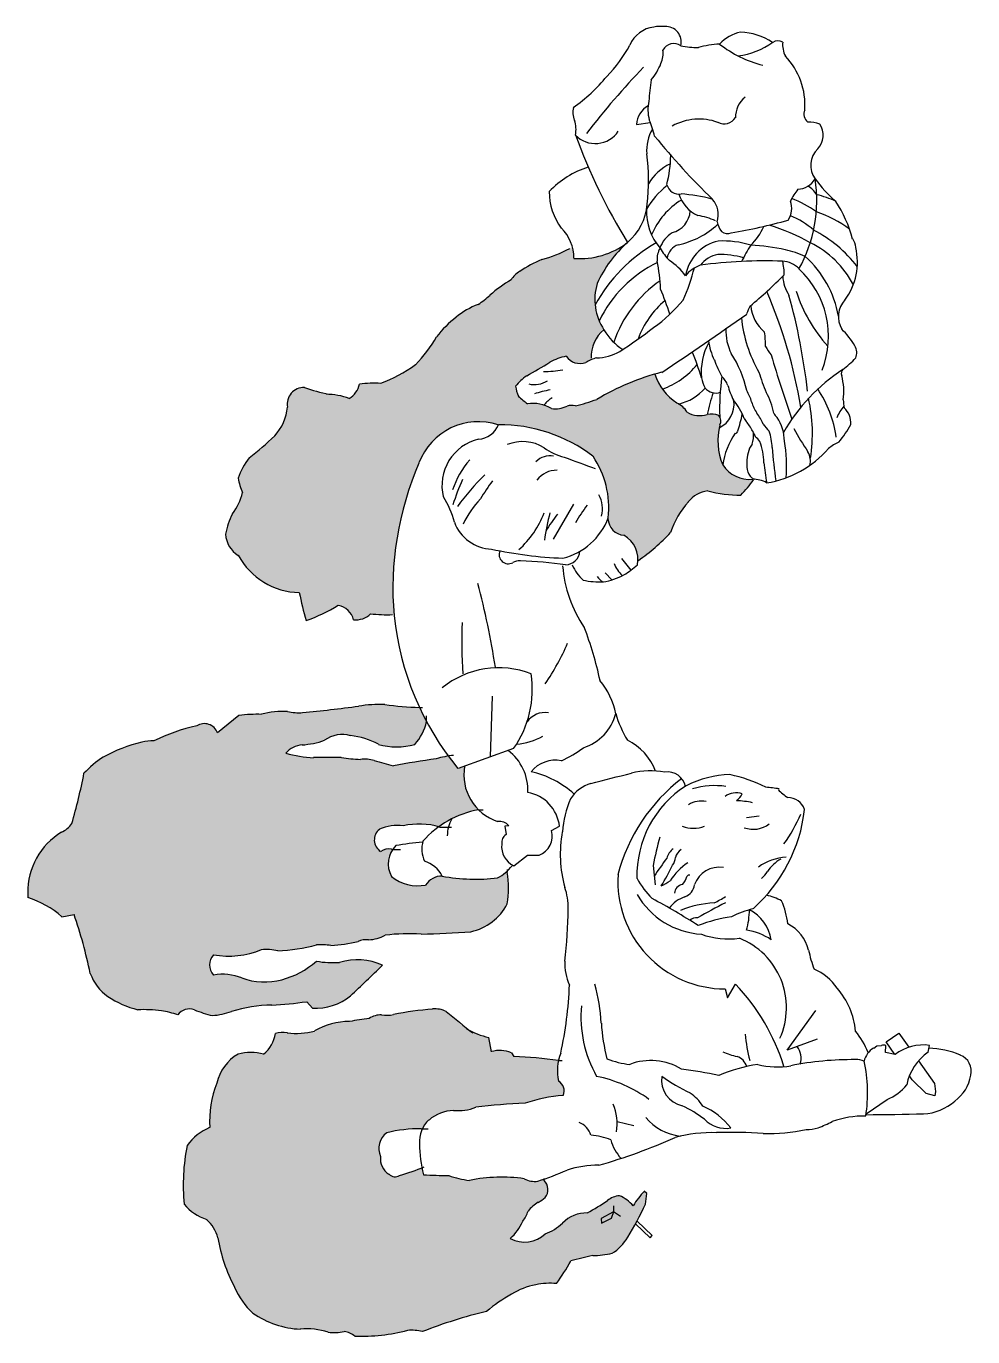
# Model space of a CAD drawing. Header units: millimetres. Extents: x -17017 to 2697, y 1903 to 18260.
# Drawn here: x -17005.0946 to -17004.8758, y 18233.6809 to 18233.9839 of the extents above; entities that cross this region are included whole.
import ezdxf

# ---------------------------------------------------------------- set-up
doc = ezdxf.new("R2010")
doc.units = ezdxf.units.MM
for name, color, linetype in [('BONGDO', 8, 'Continuous'), ('DIEN HOA', 111, 'Continuous'), ('DIENHOA', 3, 'Continuous')]:
    doc.layers.add(name, color=color, linetype=linetype)

# ---------------------------------------------------------------- blocks, each defined once
blk = doc.blocks.new('n39')
at = {"layer": 'BONGDO'}
h = blk.add_hatch(color=256, dxfattribs=at)
h.dxf.hatch_style = 1
h.paths.add_polyline_path([(-215.9, 382.3, -0.402822), (-124.2, 426.4, -0.170226), (-14.8, 390.1, -0.183566), (2.5, 316.5, 0.351445), (21, 298.8, -0.281692), (37.2, 269.4, 0.05894), (74.9, 302, -0.100457), (95.4, 337.3, -0.202492), (118, 350.1, 0.063842), (156.2, 345.2, 0.041572), (171.4, 363.5, -0.000659), (171.3, 363.5, 0.011392), (169.8, 363.6, -0.283194), (135.2, 380.2, -0.163814), (132, 426.3, 0.331273), (130.6, 437.4, 0.126647), (117.2, 438.3, -0.202554), (94.1, 441.1, 0.154215), (82.1, 451.7, -0.1664), (56.6, 485, 0.062284), (-10.2, 455.9, -0.029984), (-35.1, 448.5, 0.151735), (-44.8, 448, -0.129472), (-62.8, 445.3, 0.179628), (-90.5, 450.8, -0.00909), (-101.1, 459.6, -0.060256), (-104.3, 471.1, -0.073175), (-91.4, 483.1, 0.005102), (-64.6, 498.8, -0.079175), (-45.7, 505.7, 0.337682), (-23.1, 498.6, -0.043928), (-16.8, 501.9, -0.256333), (-2.1, 536.3, -0.225133), (-10, 589.8, -0.10641), (25.2, 637.4, -0.18564), (-36.9, 619, 0.065767), (-38.7, 631.9, -0.053368), (-74.1, 617.6, 0.052492), (-102.3, 602, 0.093556), (-109.3, 594, 0.051355), (-133.8, 576.4, -0.031852), (-147.6, 565.6, 0.072633), (-173, 550.9, 0.067868), (-195.6, 528.4, -0.061147), (-220.1, 496.1, -0.06476), (-260.2, 474.5, 0.042214), (-284.7, 473.5, -0.198974), (-296.5, 456.9, 0.079324), (-319.9, 461.7, -0.026377), (-348.4, 469.6, 0.480336), (-368, 447.1, -0.169308), (-382.7, 413.7, -0.019677), (-412.1, 388.3, 0.094463), (-424.9, 364.8, 0.075429), (-420, 348.1, -0.101521), (-431.7, 323.6, 0.074918), (-439.6, 300.1, 0.25), (-424.9, 275.6, 0.270045), (-354.3, 232.5, 0.022363), (-346.5, 200.1, 0.053792), (-309.2, 217.8, -0.286891), (-291.6, 201.1, 0.228205), (-272, 208, 0.042704), (-244.8, 207.1, -0.123393)])
h = blk.add_hatch(color=256, dxfattribs=at)
h.dxf.hatch_style = 1
h.paths.add_polyline_path([(-334.5, -175, -0.059969), (-317.8, -175.6, 0.042073), (-286.3, -171, -0.150353), (-274.3, -168.9, 0.102718), (-254.9, -163.6, -0.04706), (-213.5, -162.3, 0.011746), (-156, -159.6, 0.220975), (-113.8, -127.5, 0.082448), (-114, -89.6, -0.062528), (-125.1, -97.4, -0.07644), (-189.1, -95.4, 0.263122), (-208.3, -105.7, -0.223207), (-247.8, -95.9, -0.27712), (-246.4, -64.7), (-247.6, -64, 0.183939), (-260.3, -66.7, -0.52324), (-261.6, -41.3, -0.142596), (-234.2, -37.3, -0.127222), (-193.1, -38.3, -0.111353), (-147.3, -18.6, -0.247247), (-163.3, 31.9), (-170.8, 29.2, -0.013638), (-182, 43.5, 0.033341), (-196.1, 40.3, 0.01322), (-245.6, 32.3, -0.002825), (-267.6, 38.3, 0.104525), (-283.7, 39.6, -0.030189), (-305.7, 41.6, 0.021726), (-337.8, 41.6, -0.062251), (-369.9, 47, -0.199994), (-351.2, 56.3, 0.064723), (-325.1, 61.7, -0.240394), (-295, 67, -0.09838), (-262.9, 57, 0.143993), (-220.8, 57, 0.138189), (-207.1, 83.4, -0.013794), (-215.3, 99.8, -0.031863), (-255.6, 103.1, 0.055542), (-285.7, 101.1, -0.009815), (-350.5, 93.8, -0.078452), (-367.9, 95.1, 0.075862), (-398, 91.8, 0.039144), (-424.1, 90.4), (-448.8, 70.4, 0.485208), (-472.9, 78.4, 0.061126), (-522.4, 61, 0.069304), (-536.4, 59.7, 0.064385), (-581.2, 42.3, 0.061191), (-603.3, 23.6, -0.024321), (-617.3, -34.6, -0.136089), (-629.3, -44.6), (-633.6, -47.3, 0.259816), (-668.1, -120.1, -0.101627), (-628.7, -142.2), (-614.6, -139.5, -0.028508), (-595.9, -207.7, 0.153298), (-575.8, -234.5, 0.085988), (-541.1, -249.8, -0.051411), (-513.7, -251.2, -0.054003), (-494.9, -255.9, -0.320318), (-475.6, -249.8, 0.040167), (-454.8, -256.5, 0.074374), (-432.8, -251.8, -0.076532), (-386, -244.5, 0.025266), (-345.8, -240.5), (-339.2, -247.8, 0.186965), (-295, -233.8, 0.0045), (-258.3, -198.4, 0.178199), (-307.7, -195, -0.06157), (-334.5, -193.7, -0.116019), (-374.6, -215.1, -0.15364), (-420.7, -213.1, 0.136005), (-453.5, -209.7, -0.385276), (-453.5, -186.3, 0.140477), (-398, -180.3, -0.084078), (-379.3, -181.7, 0.051058)])
h = blk.add_hatch(color=256, dxfattribs=at)
h.dxf.hatch_style = 1
h.paths.add_polyline_path([(-181.5, -441.5, -0.01559), (-210.8, -440.6, -0.011727), (-212.6, -432.5, -0.017272), (-238.4, -441.5, -0.358134), (-250.6, -440, -0.292053), (-260.4, -419.5, -0.351026), (-253.1, -392, -0.057942), (-213.6, -387.4), (-212.1, -387.4, -0.095127), (-204.4, -377.3, -0.174955), (-176, -366.3, 0.109768), (-150.3, -362.6, -0.02393), (-93.3, -358, -0.064759), (-49.3, -348.8, 0.394517), (-54.8, -332.3, -0.111198), (-54.7, -308.6, 0.022543), (-106.3, -303.8), (-109.1, -299.5, 0.165781), (-132.3, -298.3), (-135.1, -281.9, -0.075147), (-157.7, -273.6, -0.010543), (-184.4, -251.7, 0.132038), (-199.9, -248.9, 0.02259), (-245.5, -255.1, -0.114674), (-259.2, -255.8, 0.166974), (-273.6, -259.9, 0.013009), (-296.2, -263.4, 0.133193), (-336.6, -274.3, -0.101976), (-368.2, -276.4, 0.097573), (-382, -277.2, -0.194388), (-395.6, -301.1, 0.135), (-425.1, -301.1, 0.205544), (-449.7, -334.7, 0.107832), (-458, -386.1, 0.13677), (-484, -406.7, 0.072639), (-487.5, -474.5, 0.135772), (-461.4, -492.4, -0.138639), (-448.4, -513.6, 0.081172), (-429.2, -570.5, 0.104818), (-407.9, -600.7, 0.139644), (-353.1, -619.2, -0.10127), (-320.9, -622.6, 0.089702), (-302.4, -621.9, -0.160644), (-290, -627.4, 0.068711), (-229, -620.6, -0.077039), (-211.9, -621.9, -0.033217), (-137.8, -598.6, -0.049696), (-109, -578.7, -0.093539), (-80.9, -567.8, -0.067155), (-56.9, -566.4, 0.02995), (-40.5, -540.3, -0.003185), (-15.1, -534.2, 0.04249), (7.5, -531.4, 0.109916), (24.5, -514.3, 0.027891), (45.9, -474.5, 0.027251), (47.3, -462.2), (44.5, -459.4, 0.045082), (31.5, -476.6, 0.127569), (15.7, -464.9, 0.143761), (2, -470.4, -0.017356), (-21.3, -484.8, 0.205251), (-49.8, -496.2, -0.117529), (-69.9, -508.8, -0.329897), (-110.4, -514.3, 0.106013), (-96, -494.4, 0.07846), (-89.8, -482.8, -0.082939), (-78.2, -472.5, 0.034442), (-69.9, -467, 0.360987), (-71.3, -447.1), (-71.3, -445.6, -0.0067), (-78.6, -448, -0.173955), (-94.3, -445.2, 0.084405), (-157.6, -447, -0.059446)])
h.paths.add_polyline_path([(9.1, -483.4), (9.3, -483.5), (9.3, -483.1), (9.2, -483.1)], flags=16)
for p, q in [((-215.3, 99.8), (-211.8, 99.8)), ((-424.1, 90.4), (-448.8, 70.4)), ((-207.1, 83.4), (-207.1, 90.1)), ((-629.3, -44.6), (-633.6, -47.3)), ((-192.1, -38.6), (-178.4, -38.6)), ((-247.6, -64), (-246.4, -64.7)), ((-246.4, -64.7), (-237.5, -64.7)), ((-113.8, -90.7), (-113.8, -87.7)), ((-628.7, -142.2), (-614.6, -139.5)), ((-345.8, -240.5), (-339.2, -247.8)), ((-132.3, -298.3), (-135.1, -281.9)), ((-109.1, -299.5), (-106.3, -303.8)), ((-106.3, -303.8), (-106.3, -303.8)), ((-54.9, -308.6), (-50.6, -308.6)), ((-71.3, -447.1), (-71.3, -444.8)), ((47.3, -462.2), (44.5, -459.4)), ((9, -483.3), (-5.5, -491.1)), ((6.7, -490.8), (9.3, -482.9)), ((17.2, -488.8), (9, -483.3)), ((9.3, -482.9), (9.3, -476.7)), ((-5.5, -491.1), (-4.8, -496.7)), ((-4.8, -496.7), (6.7, -490.8)), ((34.5, -497.4), (51.2, -513.4)), ((53.5, -510.8), (36.2, -494.4)), ((51.2, -513.4), (53.5, -510.8))]:
    blk.add_line(p, q, dxfattribs=at)
for centre, radius, start, end in [((-123.4, 790.1), 179.5, 285.9457, 297.0579), ((-14.1, 475.7), 154, 112.9118, 123.6905), ((-36, 466.3), 147.3, 119.8747, 131.634), ((-84.9, 579.3), 28.6, 120.9643, 149.0367), ((-225.2, 678.6), 137.1, 304.509, 311.8064), ((-110, 471.1), 101.8, 111.6735, 128.2907), ((-101.7, 457), 117.9, 127.2354, 142.7657), ((-339.5, 612), 166.5, 315.8556, 329.852), ((-323, 639.7), 176.7, 290.8071, 305.6284), ((-310.7, 479.4), 26.6, 302.2761, 347.2897), ((-266.7, 329.2), 145.4, 87.4562, 97.1251), ((-349.2, 450.5), 19.1, 87.6782, 190.3047), ((-259.8, 735.6), 280.4, 251.5647, 257.5904), ((-323.5, 385.9), 75.9, 69.163, 89.851), ((-423.2, 451.5), 55.3, 316.9754, 355.4134), ((-721, 774.3), 494.4, 308.6603, 313.1695), ((-356.8, 343.1), 71.4, 140.7648, 162.3502), ((-367.5, 372.6), 57.9, 187.762, 205.0165), ((121.8, 317), 33.3, 96.5821, 142.3706), ((156.2, 496.6), 151.5, 255.3882, 270), ((53.6, 445.6), 143.5, 315.607, 324.7829), ((-485.5, 364.5), 67.6, 322.7657, 345.9531), ((172.1, 269), 102.7, 138.271, 161.217), ((-357.6, 285.8), 83.2, 152.9963, 170.1344), ((-409.2, 301.6), 30.4, 182.8908, 239.0358), ((-82, 445.1), 212.3, 304.3014, 317.643), ((-352.6, 314.6), 82.1, 208.346, 268.7939), ((10.9, 303.9), 372.1, 191.0646, 196.1889), ((-409.6, 381.5), 192, 289.1884, 301.5047), ((-313.7, 195.3), 22.9, 14.6206, 78.6515), ((-288.9, 224.9), 23.9, 263.5802, 315.0005), ((-253.2, 366.2), 159.3, 263.2087, 272.386), ((-402.5, -75.2), 167, 88.452, 97.4186), ((-372, -5.1), 100.3, 87.663, 105.0159), ((-355, 149.5), 55.9, 256.6302, 274.5734), ((-505.4, 1749.2), 1662.6, 275.3444, 277.5938), ((-261.6, -32.9), 136.1, 87.4555, 100.1718), ((-209.3, 417), 317.3, 261.6169, 268.9169), ((-426.8, -131.9), 215.3, 102.3611, 116.3527), ((-464, 64.9), 16.1, 19.801, 123.3331), ((-260.8, 94.5), 54.8, 316.7865, 348.2578), ((-524.6, 9.9), 51.1, 87.5107, 103.3687), ((-358.7, 159.3), 103.2, 274.1844, 288.9973), ((-304.8, 34.9), 33.6, 73.0453, 127.1136), ((-304.2, -18.7), 86.3, 61.4106, 83.8852), ((-491.6, -122.2), 187.3, 103.8391, 118.5748), ((-349.3, 29.2), 27.2, 93.9431, 139.1816), ((-332.5, 172.7), 131.2, 253.4146, 267.663), ((-241.9, 128.6), 74.6, 253.6123, 286.3877), ((-516, -56.9), 118.7, 123.3075, 137.314), ((-321.8, -327.5), 369.5, 87.5107, 92.4893), ((-278.1, 223.2), 183.6, 261.3479, 268.2645), ((-278.8, 1), 38.9, 73.3026, 97.1712), ((275.9, 1988.1), 2024.2, 254.4229, 255.0703), ((-69.1, -899.2), 948, 97.6952, 100.7248), ((-164.8, -63.7), 108.6, 95.9055, 106.7118), ((-1207.8, 138.7), 615.4, 343.6416, 349.2145), ((-641.4, -17.9), 29.3, 294.3028, 325.3017), ((-252.1, -53.5), 15.5, 127.7724, 238.2539), ((-241, -86.3), 49.6, 82.0938, 114.5556), ((-215.6, -117.2), 82.1, 73.3026, 103.0612), ((-585.5, -114.6), 82.8, 125.5508, 183.8082), ((-250.4, -82), 18.2, 81.0424, 122.7322), ((-228.2, -109.1), 115.8, 350.8688, 9.1312), ((-702.1, -227.2), 112.3, 49.1779, 72.3894), ((-169.4, -98.2), 62.8, 282.3793, 332.2221), ((-1202.8, -337.7), 620.6, 12.086, 18.6177), ((-277.5, -119.6), 49.5, 273.691, 297.1499), ((-227.1, -382.7), 220.8, 86.4587, 97.2361), ((-241.6, 1062.7), 1225.3, 271.3168, 274.0086), ((-436.2, -86.5), 101.3, 260.195, 292.1808), ((-392.6, -236.3), 56.2, 76.3028, 95.5269), ((-389.5, 40.5), 222.3, 272.6422, 284.3337), ((-328.9, -244.7), 70, 80.8459, 94.5734), ((-329.8, 13.1), 189.1, 273.6518, 283.2885), ((-277.1, -189.5), 20.7, 82.3601, 116.5624), ((-440.6, -198), 17.4, 137.8591, 222.1409), ((-400, -119.1), 99.3, 284.8341, 311.3053), ((-315.7, -86.2), 109.1, 260.0914, 274.1844), ((-287.5, -263.9), 71.8, 65.927, 106.343), ((-543.3, -189.2), 55.8, 199.4421, 234.3041), ((-443.1, -270.5), 61.7, 68.6844, 99.6643), ((-2245.1, 1826.9), 2837.1, 313.4201, 314.4514), ((-394.5, -140.8), 76.9, 250.0415, 284.98), ((-514.1, -141.8), 111.3, 236.313, 255.9716), ((-405.6, 154.2), 399.2, 272.8152, 278.6046), ((-335.2, -183.9), 64.1, 266.4681, 308.8282), ((-533.9, -383.5), 133.8, 81.3216, 93.0937), ((-525.9, -339.9), 89.6, 69.7831, 82.1476), ((-481, -266.4), 17.5, 71.7172, 142.7619), ((-423.6, -124.4), 135.8, 247.5229, 256.7236), ((-459.4, -180.4), 76.2, 273.4678, 290.4817), ((-385.5, -400.2), 155.7, 90.1767, 107.6824), ((-260.4, -278.8), 23, 86.9871, 124.9049), ((-253.8, -226), 30.3, 259.779, 285.946), ((-154.1, -755.9), 509, 95.1946, 100.3363), ((-197.3, -279.1), 30.3, 64.798, 95.4696), ((346.9, 370.2), 817.9, 229.4927, 232.2714), ((-296.2, -343.4), 80.1, 90, 120.347), ((-219, -696.3), 439.8, 97.1253, 100.1067), ((-118.9, -202.7), 80.8, 238.4771, 258.4394), ((-418.3, -272.4), 36.6, 308.3774, 352.3791), ((-373, -312), 35.9, 82.2345, 104.5261), ((-357.4, -198.9), 78.3, 262.0863, 285.3768), ((-398.3, -346.6), 52.8, 120.4666, 166.9267), ((-410.3, -354.7), 55.6, 74.6232, 105.3768), ((-122.5, -333), 36.1, 68.1815, 105.8333), ((-133.9, -877.8), 574.7, 82.0925, 87.2427), ((-336, -379.2), 122.1, 158.601, 183.2192), ((-434.1, -443.1), 61.8, 112.7152, 143.8673), ((-253.4, -452.3), 235.1, 168.7996, 185.4181), ((-82.6, -457.9), 15.6, 324.2472, 43.6428), ((-113.8, -410.1), 71.9, 299.7459, 307.6364), ((18.2, -491), 26.2, 95.4406, 128.1639), ((1.2, -501.2), 39.1, 38.9899, 68.0695), ((132.9, -540.1), 119.6, 137.6037, 147.9288), ((-66.5, -455.8), 114, 350.5381, 356.7821), ((-442.2, -436.4), 59.2, 220.1549, 251.0823), ((-129.8, -469), 42.3, 323.1312, 341.0762), ((-53.2, -512.5), 47.2, 121.9424, 140.9073), ((-22.3, -523.7), 38.9, 88.5311, 135.5429), ((-216.9, -142), 394.7, 299.7138, 303.6911), ((-320.5, -302.9), 404.6, 328.7373, 334.9075), ((-492.5, -526), 45.8, 15.717, 47.2895), ((-149.6, -470.8), 58.5, 311.9884, 336.1944), ((-86.4, -460.2), 51.3, 288.6558, 315.0012), ((-264.7, -483.3), 186.2, 189.3598, 207.9224), ((-93.9, -484.2), 34.3, 241.207, 314.2373), ((-22.6, -484.6), 55.7, 302.7363, 329.4279), ((-266, -416.2), 257.4, 324.2944, 331.1564), ((456.6, -2528.4), 2049.3, 103.3069, 104.0368), ((-19.9, -399.9), 134.3, 272.0455, 281.7775), ((-347.4, -535.5), 89, 203.1978, 227.1329), ((-65.9, -647.7), 81.3, 100.631, 122.0064), ((-63.8, -656), 89.9, 85.5867, 100.9545), ((-23.6, -733.2), 176.5, 118.9352, 130.3152), ((-348, -513.7), 105.6, 235.4506, 267.249), ((0.4, -1166.9), 584.9, 103.6705, 111.2804), ((-345.4, -699.6), 80.8, 72.3621, 95.4925), ((-284.3, -403), 224.4, 268.5497, 284.2725), ((-224.9, -676.5), 56.1, 76.6152, 94.2366), ((-313.5, -571.1), 52, 261.8696, 282.3728), ((-304.5, -643.4), 21.6, 47.7841, 84.2892)]:
    blk.add_arc(centre, radius, start, end, dxfattribs=at)
at = {"layer": 'DIENHOA'}
for p, q in [((35.5, 773.9), (51.5, 776)), ((-60.4, 294.1), (-37.1, 334.6)), ((29.2, 258.3), (18.4, 271.8)), ((6.9, 247.2), (-0.8, 255.2)), ((-131.4, 112.7), (-133.6, 42.5)), ((-106.5, 52.2), (-170.8, 29.2)), ((-147.3, -18.6), (-141.6, -18.6)), ((162.8, -27.5), (177.5, -25.7)), ((-112.2, -37.1), (-116.8, -37.4)), ((-116.8, -37.4), (-115.3, -47.2)), ((-62.6, -42.6), (-53.4, -37.7)), ((-106.4, -83.3), (-90.5, -71.1)), ((-90.5, -71.1), (-77, -71.1)), ((54.8, -83), (56.9, -105.5)), ((138, -225.8), (140.8, -235.9)), ((140.8, -235.9), (150, -220.3)), ((209.7, -296.5), (242.7, -250.6)), ((244.5, -283.7), (209.7, -296.5)), ((324, -287.1), (338.6, -277)), ((334, -301.6), (324, -287.1)), ((338.6, -277), (350.2, -293.2)), ((309.7, -294.1), (313.2, -291.5)), ((313.2, -291.5), (318.6, -291.1)), ((323.3, -299.4), (323.8, -291)), ((334.4, -301.6), (323.3, -299.4)), ((372.6, -298.9), (374.4, -291)), ((361.5, -309), (380, -334.9)), ((354.1, -330.7), (351.1, -326.3)), ((370.4, -346.8), (354.1, -330.7)), ((380.3, -349.2), (370.4, -346.8)), ((380, -334.9), (381.3, -344.3)), ((381.3, -344.3), (380.3, -349.2)), ((300.9, -370.2), (325.3, -353.4)), ((-213.6, -387.4), (-205.4, -387.4)), ((13, -379.1), (32.5, -383.7))]:
    blk.add_line(p, q, dxfattribs=at)
for centre, radius, start, end in [((59.8, 851.8), 34.9, 96.882, 156.86), ((64.8, 830.6), 56.6, 86.4235, 99.3015), ((69.4, 869.3), 17.8, 345.6512, 93.6349), ((168.8, 829.8), 52.5, 104.2541, 135.2503), ((151.3, 803.3), 77.5, 57.5211, 86.6767), ((-116.6, 944), 164.4, 315.7725, 331.461), ((78.6, 853.3), 14.1, 54.9373, 152.7352), ((104.4, 941.1), 78.3, 256.9377, 271.9755), ((136.8, 754.3), 112.5, 92.7271, 105.3168), ((213.8, 972), 133.6, 231.9677, 255.9598), ((140.9, 942.4), 90.2, 277.7875, 305.2643), ((199.1, 859), 11.4, 61.3824, 122.437), ((232.2, 865.9), 27.8, 173.4969, 208.0655), ((35.8, 856.4), 30.5, 336.6051, 6.3383), ((148, 796.1), 82.3, 356.0926, 43.5195), ((803.3, 120.6), 1046.4, 136.5528, 142.091), ((-3, 871), 71.9, 320.5732, 338.2044), ((-150.6, 953), 195.7, 305.2918, 320.8274), ((218.8, 794.6), 169, 169.5339, 177.986), ((178.1, 782.7), 28.1, 126.8695, 182.2899), ((-15, 787.9), 23.1, 166.5048, 203.4343), ((61.8, 772.2), 26.4, 119.3554, 176.2752), ((91.2, 790.7), 42.5, 166.5386, 195.544), ((240.9, 785.7), 11.8, 156.0021, 231.666), ((-69.4, 767.6), 35, 350.0382, 18.4343), ((-68, 730.5), 127.9, 13.4206, 22.4311), ((107.9, 716.2), 63.8, 70.1892, 119.0618), ((136.8, 790.3), 15.8, 242.758, 326.8439), ((234.6, 737.6), 38.9, 70.6357, 91.5582), ((227.1, 761.5), 24.1, 318.7601, 31.9717), ((-12, 783.4), 31.7, 223.5547, 326.702), ((582.9, 984.4), 656.8, 199.8274, 211.8892), ((94.4, 743.9), 47.2, 148.6384, 184.9699), ((693.1, 1276.9), 819.9, 219.0608, 225.985), ((263, 726.4), 26.2, 132.8403, 216.4412), ((-187.6, 708.7), 237, 353.3999, 7.5471), ((99.5, 675.9), 58, 115.3761, 149.7639), ((-74.9, 741.3), 150.1, 345.6784, 358.6971), ((12.1, 622.5), 107, 107.6447, 136.4037), ((123.6, 633.5), 87.3, 127.1591, 151.1093), ((84.3, 707.3), 14, 192.9949, 281.1959), ((287, 648.5), 82.2, 142.269, 153.4417), ((220.8, 723.3), 24.5, 272.7271, 329.6195), ((82.5, 685.6), 161.4, 330.7643, 9.0047), ((221, 679.7), 26.1, 29.4297, 60.8306), ((349.5, 786.4), 131.4, 215.0772, 230.5711), ((6.2, 696.3), 71.6, 180, 216.3547), ((131.5, 613.5), 85.1, 121.1508, 157.4498), ((124.1, 706), 41.6, 197.829, 244.5816), ((72.4, 493.6), 200.4, 75.3697, 85.8152), ((104, 669.6), 26.1, 341.3328, 42.2653), ((190.2, 676.9), 24.7, 326.3178, 19.6838), ((176.9, 582), 112.6, 53.7584, 70.2621), ((219.9, 586.8), 108.4, 64.8521, 77.3012), ((130.6, 598.2), 160.7, 15.5663, 32.6229), ((-16.9, 686.9), 65, 310.3644, 355.1805), ((110.8, 672.8), 63.7, 177.3475, 221.1866), ((69.8, 675.8), 28, 284.5599, 356.0299), ((95.1, 594), 75.3, 64.9856, 81.4694), ((177.9, 580.9), 94.3, 48.538, 67.8925), ((193.7, 530.4), 150.8, 54.2091, 70.7334), ((-86.6, 618.7), 49.8, 0.3871, 44.9989), ((63.2, 729.7), 97.3, 282.4171, 312.9356), ((154, 665.9), 25.7, 190.3019, 217.9766), ((56.7, 1198), 556.5, 279.1328, 286.0747), ((117.8, 685.1), 71.2, 314.309, 335.7895), ((111.5, 410.9), 258.4, 61.0834, 72.5463), ((-29.7, 708.9), 90.2, 265.4518, 307.5184), ((150.2, 475.7), 185.6, 119.7356, 151.2029), ((118.2, 531.8), 140.7, 131.3504, 155.6464), ((94.3, 620), 33.5, 121.4204, 160.8291), ((140.7, 591.2), 49, 102.6791, 170.8703), ((135.3, 532), 107.1, 72.4903, 92.8985), ((140.8, 659.6), 11.9, 233.6076, 290.6812), ((187.3, 537), 111.5, 27.4718, 63.8299), ((171.7, 517.9), 150.2, 37.5334, 62.8336), ((269.6, 630.3), 19.4, 4.2079, 34.8719), ((83.5, 618.3), 24.2, 148.781, 185.7697), ((121.7, 662.8), 66.9, 208.55, 223.9591), ((90, 616.3), 19.3, 107.8355, 171.7022), ((136.4, 590.2), 34.1, 101.7939, 142.4598), ((129.4, 504.6), 118.9, 75.4955, 90), ((350.8, 518.5), 216.7, 147.7455, 153.4651), ((150.9, 355.1), 279.6, 78.3079, 86.5936), ((182.1, 512.8), 118.8, 65.9145, 77.5929), ((149.4, 530.8), 121.5, 10.1492, 48.1222), ((218.3, 614.4), 72.7, 323.1286, 13.7499), ((123.3, 483.5), 145.3, 115.9055, 154.3103), ((-143.9, 575.2), 207.4, 2.3082, 11.3102), ((38.6, 559.7), 66.5, 36.1707, 58.3696), ((-109.4, 660.5), 218.2, 335.7301, 346.1296), ((121.1, 576), 36.9, 108.6439, 141.5447), ((183.4, 68.3), 547.7, 87.7933, 97.7647), ((203.4, 588.4), 27.2, 42.5656, 87.7095), ((138.7, 599.9), 67.6, 0, 13.4204), ((150.8, 528.7), 106.6, 338.6422, 47.0988), ((146.8, 474), 145.8, 125.1949, 160.7785), ((-249.8, 1057.5), 646.1, 310.1776, 314.9011), ((248.2, 600.6), 43.7, 183.1962, 213.6195), ((50.3, 571.4), 63, 163.0006, 213.7511), ((-436.4, 382), 538.8, 18.6589, 21.9611), ((-343.4, 352), 576.8, 9.4888, 23.3549), ((-486.9, 384), 724.7, 6.4626, 15.3937), ((381, 631.4), 168.5, 197.4007, 222.5066), ((137, 489.2), 106.2, 130.1736, 159.8997), ((-50.9, 687.1), 182.3, 305.6375, 320.3542), ((204.2, 541.6), 43.4, 149.0686, 162.4735), ((211.8, 567.6), 44.2, 184.095, 230.2534), ((298.2, 551.4), 29.2, 138.241, 209.2502), ((-1966.8, 3556.4), 3680.6, 303.4993, 305.3548), ((314.1, 566.1), 158.1, 185.709, 209.861), ((22, 505.8), 38.9, 128.2323, 183.1562), ((55.9, 570.3), 67.2, 210.3274, 237.4277), ((-361, 1087.2), 688.4, 303.2173, 307.2149), ((200.2, 535.5), 61.4, 177.8732, 205.7862), ((25.4, 514.3), 159.4, 1.0287, 6.9521), ((216.9, 477.5), 81.7, 29.4773, 46.8403), ((180, 487.8), 69.7, 150.8382, 185.6631), ((191.2, 533.4), 73.1, 187.5743, 205.9127), ((289.5, 578.6), 121.5, 210.376, 215.9745), ((275, 509.9), 15.2, 336.5701, 31.0585), ((-33.5, 442.9), 64, 101.0403, 119.148), ((-29.7, 517), 19.6, 215.1331, 289.7688), ((-1.1, 464.2), 40.8, 103.5697, 122.6766), ((-11.9, 560.5), 56.7, 271.2396, 299.6031), ((-202.7, 388.2), 326.7, 16.4777, 22.0785), ((247.8, 546.2), 130.2, 200.0692, 209.3302), ((36, 437.9), 130.1, 12.4848, 33.0401), ((1533.6, 898.8), 1398.3, 196.2608, 199.4525), ((197.2, 590.2), 126, 307.6461, 316.7196), ((-847, 1802.7), 1520.6, 299.7931, 300.9623), ((-72, 622), 133.9, 270, 279.5267), ((139.7, 203.5), 293.6, 104.8302, 120.7083), ((118, 505.7), 64.8, 198.5962, 236.3861), ((36.2, 551.5), 88.6, 289.2467, 321.515), ((420, 561.8), 254.1, 197.0358, 202.6239), ((386.9, 315.3), 208.3, 122.7719, 150.5826), ((278.2, 486.1), 5.99, 132.6025, 204.7764), ((-57.1, 433.2), 60.6, 124.507, 141.2476), ((-55, 478.7), 49.9, 188.7466, 202.5395), ((-82.4, 500.1), 27.1, 255.6781, 303.6407), ((174.2, 496.8), 65.6, 194.0346, 205.0342), ((388, 445.4), 256.4, 171.6953, 182.1191), ((111.9, 460.1), 31.6, 22.3771, 44.9964), ((221.4, 492.6), 82.8, 194.321, 207.0652), ((202, 464.8), 73.2, 352.6472, 14.8567), ((145.3, 747.1), 378.7, 229.4003, 231.4835), ((-40.1, 331.5), 137.5, 100.0678, 108.0032), ((-43.7, 428.2), 34.7, 121.667, 142.3042), ((-84.2, 659.8), 216.9, 283.0686, 289.9384), ((70.5, 507.7), 58.9, 283.7191, 318.8892), ((127.5, 479.9), 16.7, 220.5977, 288.4761), ((296.5, 402.6), 182.8, 160.5203, 168.7249), ((90.3, 407.5), 74.5, 20.7924, 39.5846), ((117.7, 438.3), 53, 16.1055, 31.5011), ((116.8, 425.4), 78.9, 10.7034, 29.4041), ((54.8, 416.6), 184.1, 351.0691, 12.7361), ((136.4, 394.3), 131.3, 7.8091, 34.1238), ((695, 492.8), 422.1, 185.0813, 186.3405), ((-84.1, 410.7), 40.6, 58.324, 99.0574), ((-59.1, 480.8), 35.8, 263.9913, 293.5), ((-39.2, 432.6), 16.4, 75.4702, 109.9821), ((71.3, 427.4), 26.6, 30.9716, 66.0387), ((108.9, 467), 29.9, 240.2565, 286.0587), ((117.4, 450.8), 31, 296.441, 6.4909), ((216.7, 467.7), 50.3, 196.9888, 213.4079), ((134.8, 408.6), 50.8, 21.7031, 38.1537), ((205, 444.3), 11.5, 201.7989, 233.3313), ((309.9, 418.2), 45.7, 139.1313, 158.894), ((259.5, 428.4), 23.9, 356.0993, 47.9754), ((-147.2, 356.7), 73.4, 71.7681, 159.5308), ((-148.8, 436.3), 26.6, 273.8872, 338.1365), ((-121.3, 252.2), 174.2, 52.3161, 90.9586), ((122.1, 411.9), 26.9, 71.6192, 100.4909), ((202.1, 408), 72.5, 165.3979, 202.6109), ((123.8, 430.9), 9.35, 330.4681, 43.7827), ((25.6, 463.8), 134.5, 340.7317, 349.3006), ((181.4, 446.4), 24.9, 210.2533, 223.4796), ((74.9, 365.3), 109.2, 28.7821, 35.9063), ((270.8, 493), 110.4, 216.4658, 222.106), ((157.6, 407.6), 48.9, 359.8665, 34.1111), ((148.7, 503.8), 155.2, 321.1686, 330.2546), ((-134.4, 356.3), 55, 103.3345, 193.5126), ((219, 368.3), 84.6, 145.1412, 171.9513), ((149.6, 419.7), 3.05, 269.5031, 352.8759), ((133.6, 414.7), 37.3, 343.5061, 3.6422), ((209.7, 432.9), 42, 201.0351, 208.5097), ((158.5, 394.1), 23.6, 33.4518, 52.5912), ((127.4, 398), 65, 1.9904, 18.8225), ((498.3, 572.3), 318.4, 208.1532, 213.768), ((-96.1, 360.7), 46.4, 57.7372, 112.504), ((-31.7, 454.5), 67.4, 233.972, 255.9932), ((212.1, 382.2), 49.1, 165.9654, 192.0593), ((186.8, 389.2), 22.9, 139.4023, 167.4734), ((115.6, 382.8), 67.1, 359.9418, 21.2949), ((168.2, 475.7), 117.6, 278.6684, 319.3752), ((1297.8, 499), 1109.9, 185.1014, 187.1139), ((45.9, 379.4), 163.1, 354.9723, 9.9377), ((216.3, 384.6), 20.3, 345.4007, 31.6982), ((289.1, 361.1), 49.4, 113.4081, 129.804), ((119.3, 237), 365.4, 156.566, 184.91), ((-81.8, 320.1), 100.2, 138.9458, 161.9346), ((-65.1, 369.2), 21.4, 77.4698, 136.7364), ((365.9, 1475.4), 1162.5, 249.1451, 251.0212), ((-103, 330.5), 106.5, 353.8297, 34.0453), ((166, 400), 36.6, 212.7367, 275.9838), ((732.1, 445.9), 552.9, 186.5658, 189.0013), ((49.5, 174.2), 271.5, 134.203, 144.4629), ((-56.5, 344.9), 29.1, 89.5836, 142.5245), ((179.5, 377.9), 16.5, 200.8521, 240.4799), ((98.6, 247.4), 288.6, 156.3632, 162.5256), ((70.4, 210.6), 251.7, 143.1307, 148.8318), ((169.8, 330.1), 33.5, 61.16, 90), ((-279, 286.5), 107.5, 14.7008, 31.9518), ((-65.5, 265.7), 109.4, 136.6067, 155.0752), ((129.9, 218), 190.5, 142.6513, 149.9698), ((-35.7, 329.5), 31.9, 344.6513, 29.8983), ((-174.2, 363.8), 110, 312.1345, 339.2063), ((135.9, 268.9), 208.1, 164.4278, 173.3143), ((67.6, 223.5), 158.6, 141.0636, 149.6824), ((-67.7, 345.5), 75.4, 283.9647, 339.4444), ((-129.7, 331.2), 48.6, 200.9422, 267.3044), ((22.8, 319.1), 20.4, 183.5759, 264.9977), ((5.1, 270.9), 32.1, 348.6324, 60.2546), ((-33, 738.3), 466.2, 257.738, 267.9624), ((-112.7, 276.4), 10.6, 156.2356, 298.5265), ((-47, 281.7), 17.1, 271.9092, 355.2995), ((-99.4, 251.8), 17.4, 88.1803, 118.3013), ((-111.6, -170.9), 440.3, 81.4839, 88.3316), ((95.5, 274.5), 145.8, 184.4047, 214.3203), ((5, 282.2), 47.1, 201.9664, 228.4676), ((49.5, 282.6), 43.2, 202.3882, 224.9447), ((-14.4, 317.7), 73.6, 298.7271, 313.7818), ((-1110.7, -7.6), 995, 8.8964, 14.5993), ((-6.4, 336.7), 91.9, 257.5948, 272.2458), ((18.1, 274.7), 36.8, 219.9625, 234.2979), ((-15.1, 318.4), 74.6, 279.4318, 298.927), ((86.4, 240.6), 333, 186.0088, 219.4156), ((295.1, 175.8), 461.7, 177.2292, 184.6192), ((-400.9, 47.3), 403, 11.9784, 21.0973), ((-294.4, 281.4), 272.3, 325.4819, 336.7974), ((-123.7, 42.2), 103.4, 68.8316, 129.2202), ((-203.7, 120.4), 118.7, 324.9279, 8.7991), ((-74, 75.4), 87.2, 11.3121, 39.512), ((-70.3, 68.6), 25.2, 80.6327, 145.4395), ((-42.7, 106.7), 56.1, 287.4767, 345.3764), ((137.5, 129.4), 131.3, 196.2983, 210.9687), ((-108.5, 128.7), 71.6, 274.3118, 299.8299), ((-3.9, 2.8), 65.7, 20.8781, 63.9636), ((-148.1, 4), 58, 357.4899, 52.4531), ((-116.3, 175.5), 152.1, 295.2658, 306.4639), ((-107.3, 21.8), 56.8, 169.7613, 251.8157), ((-58.5, 3), 35.7, 78.4124, 141.2071), ((-110.4, -82.2), 110.2, 47.9485, 77.428), ((-627.5, 2504.2), 2565.9, 283.7602, 284.8392), ((212.4, -144.9), 204.8, 127.4905, 165.5085), ((51.1, -66.7), 93.1, 79.4038, 103.324), ((71.8, 4.5), 20.6, 10.5318, 100.0802), ((146.7, -95.9), 118, 91.5312, 117.0299), ((105.8, -149.6), 175.8, 63.2622, 77.5931), ((-98.3, -42.9), 45.1, 6.6473, 79.6461), ((-5.2, -28.1), 41.8, 106.5543, 148.0835), ((158.6, -94.3), 122.6, 122.3548, 181.8036), ((125.7, -77.2), 86.5, 81.1807, 106.9901), ((150.8, -22.2), 23.1, 72.5708, 124.1631), ((176.9, -127.1), 134.7, 79.9472, 86.6337), ((257.6, 64.5), 83.6, 225.6647, 235.7158), ((62.5, -51.9), 112.9, 156.0276, 176.0089), ((110.3, -35.2), 26.7, 77.7047, 122.9041), ((135.5, 11.4), 25, 309.0645, 332.5954), ((146.8, -116.8), 108.8, 77.8619, 87.6624), ((210.5, -24.9), 20.4, 18.927, 90), ((-126.6, -130), 113.3, 100.539, 138.4416), ((-146, -48), 37.2, 149.5027, 180.8931), ((49.3, 2.7), 181.8, 311.6819, 353.3672), ((58.7, 48.4), 181.7, 324.1391, 336.6917), ((-122.9, -45.7), 13.7, 39.0356, 99.2479), ((-85.7, -48.8), 23.9, 291.3132, 15.0741), ((93.5, -70.1), 146.1, 169.7347, 195.1735), ((101.3, -2.3), 37.6, 250.0177, 289.9823), ((170.5, -10.6), 30.6, 249.9518, 307.2817), ((-221.2, -81.4), 30.3, 135.0057, 208.4632), ((-185.1, -378.6), 323.7, 94.7144, 100.2325), ((-179.4, -64.2), 33.3, 163.6329, 204.5472), ((-95.9, -61.2), 24.5, 172.9388, 244.5659), ((-109.7, -56.3), 10.6, 121.5565, 190.527), ((475.4, -164.8), 428.5, 164.4802, 168.9871), ((607.6, -467), 665.2, 143.8372, 146.0235), ((90, -79.9), 20.2, 126.2573, 164.4627), ((64.9, -73.1), 15.6, 321.9898, 357.6943), ((98.2, -79.6), 18.7, 126.4199, 161.708), ((213.2, -137.5), 64.3, 94.1228, 124.9253), ((227.4, -117.6), 49, 120.967, 145.6376), ((-218.5, -109.5), 32.6, 25.6236, 74.3386), ((-150.8, -49.6), 54.3, 298.2545, 321.5725), ((-136.3, 18.9), 236.4, 327.9253, 334.5666), ((142.2, -146.4), 81.8, 125.4631, 146.1581), ((131, -115.2), 30.1, 80.3612, 160.5323), ((149.6, -65.1), 44.9, 312.4914, 326.3133), ((-217.6, -58.7), 47.8, 230.9006, 281.2307), ((-189.6, -117.5), 22.2, 88.6912, 147.6577), ((-150.5, 111.8), 210.7, 259.4421, 276.9269), ((138.5, -101.2), 124.6, 176.517, 269.7836), ((129, -45.7), 106.7, 209.4708, 225.0012), ((39.5, -51.9), 60, 294.105, 305.3911), ((90.2, -115.5), 10.7, 98.6792, 178.2645), ((73.2, -90.8), 20.9, 317.2943, 346.7529), ((85.4, -103), 17.4, 290.6236, 352.6486), ((96.5, -97.6), 3.52, 79.9367, 145.3083), ((-112.1, -131), 68.6, 358.2534, 19.3307), ((116.4, -69.8), 92.9, 210.2546, 266.3689), ((-391.1, -940.8), 932.5, 57.7255, 61.5184), ((102.1, -153.1), 35.4, 107.4493, 144.0448), ((63, -1.3), 139.7, 296.568, 302.6472), ((171.3, -184), 68.1, 62.0034, 77.7995), ((-504.2, -134.4), 460.6, 352.6001, 0.1572), ((130.7, -241.5), 115.3, 92.5839, 112.6578), ((430.9, -700.6), 644.7, 116.9832, 120.2439), ((199.4, -250.2), 120.7, 104.0357, 116.609), ((61.1, -131.5), 105.1, 345.4907, 358.5771), ((143.4, -177.1), 48.6, 9.6881, 62.0804), ((118.2, -161.7), 93, 6.8812, 23.9609), ((105.3, -157.3), 13.8, 86.6331, 126.8236), ((179.2, -350.1), 210.6, 99.2457, 110.1059), ((188.9, -192.1), 46.9, 13.9397, 62.5239), ((142, -73.9), 94, 250.4256, 277.6799), ((153.3, -224.9), 67.7, 55.8053, 81.8693), ((122.4, -247.4), 86.5, 335.8724, 68.1971), ((364.9, -154.8), 133, 191.3091, 201.209), ((13.5, -195.8), 61, 177.9963, 204.6245), ((215.2, -261), 63.6, 34.6148, 66.1597), ((-495.4, -203.3), 453.8, 347.68, 357.7414), ((-226.3, -278.3), 221.5, 3.3662, 15.1777), ((-25.6, -387.5), 242.5, 17.2491, 43.6007), ((201.5, -282.3), 87.5, 5.1308, 41.007), ((109.9, -258.4), 138.6, 174.5081, 209.5918), ((212.3, -252.6), 217.8, 183.334, 194.3483), ((382.3, -253.6), 222.7, 186.3397, 194.2685), ((220.9, -331.3), 88.4, 21.2695, 40.0282), ((-2.2, -320.6), 53.8, 157.6721, 192.5293), ((166.8, -231.5), 73.9, 244.7973, 258.3303), ((204.6, -305.5), 21.2, 340.4355, 38.6576), ((321.5, -314.3), 23.4, 120.3351, 167.77), ((321.5, -314.3), 23.4, 84.3972, 97.1015), ((367.1, -344.2), 53.7, 82.2174, 127.5096), ((407.7, -348.8), 61, 125.1397, 168.5165), ((371.2, -393), 98.7, 66.9059, 88.8552), ((402.3, -320.9), 20.2, 346.5821, 67.9924), ((37.9, -213.4), 100.1, 248.5682, 264.289), ((52.1, -376.2), 67.7, 58.4467, 111.0047), ((203.4, -495.2), 184.3, 98.6532, 113.2398), ((146.3, -320.3), 17.3, 16.2402, 71.5638), ((198.3, -227.4), 88.6, 255.2099, 280.1982), ((284.6, -664.1), 356.6, 89.3634, 101.4248), ((290.1, -328.3), 20.9, 65.596, 93.9815), ((136.6, -345.7), 166.1, 350.6646, 12.6561), ((-60.9, -343.5), 12.8, 335.3755, 61.4959), ((-42.3, -481.1), 157.5, 54.1491, 78.407), ((95.1, -330.8), 30.7, 172.5691, 257.6186), ((189, -151.5), 214.9, 234.6356, 244.8479), ((42.3, -714.9), 398.9, 77.1948, 83.484), ((378.4, -319.1), 44, 304.5494, 351.5008), ((65.5, -391.5), 55.6, 32.9731, 54.6868), ((303.9, -300.8), 56.8, 292.0778, 320.8535), ((-171.4, -306.6), 59.9, 265.6015, 290.658), ((-73.9, -954.6), 596.9, 91.8688, 97.3521), ((-36, -522.8), 174.5, 94.3573, 109.1782), ((-47.1, -381.6), 60.2, 350.9307, 22.108), ((19.4, -503.5), 158.5, 53.2915, 64.1774), ((80, -435.6), 81, 37.294, 66.6261), ((363.7, -310.4), 60, 273.5685, 311.4271), ((-181.9, -402.2), 33.6, 131.9966, 184.3989), ((-174.9, -411.2), 44.9, 91.313, 131.0079), ((94.2, -333.5), 63.1, 220.5992, 262.3695), ((138.8, -353), 34, 223.5291, 279.5985), ((298.4, -480.3), 107.6, 88.8774, 109.8401), ((196.3, 8758.9), 9130.7, 270.65555, 271.07427), ((-239.6, -410.3), 22.8, 126.3832, 203.7528), ((-213.6, -559.4), 172, 90, 103.2645), ((-40, -402.4), 24.1, 18.4684, 67.8322), ((122.4, -552.2), 160.3, 88.0045, 105.2545), ((145.9, -906.1), 514.5, 85.9658, 91.9973), ((189.4, -202.1), 190.9, 267.7975, 282.7822), ((231.7, -335.7), 52.6, 270, 285.1886), ((189.5, -240.1), 156.6, 290.9237, 297.5271), ((-38, -400.3), 177.5, 181.4689, 193.1433), ((-28.3, -492.1), 98, 69.5891, 83.4176), ((-180.7, 181.1), 634.6, 285.7918, 294.2687), ((54.5, -387.6), 50.2, 194.5334, 222.7922), ((-239.5, -422.1), 21.1, 173.0467, 238.1691), ((-356.6, -63.1), 396.5, 287.3533, 291.7184), ((-163.2, -173.3), 287.4, 287.102, 294.3474), ((-8.6, -550.6), 121, 89.7075, 107.3533), ((-243.5, -433.3), 9.71, 223.2724, 302.0891), ((-181.4, 29.9), 471.4, 266.4238, 269.9965), ((-146.5, -344.3), 103.4, 250.2019, 263.8099), ((-120.5, -632.4), 189, 82.011, 101.3095), ((-82.6, -424.8), 23.5, 240.2562, 279.7287)]:
    blk.add_arc(centre, radius, start, end, dxfattribs=at)

msp = doc.modelspace()

# ---------------------------------------------------------------- block references
at = {"layer": 'DIEN HOA', "linetype": 'Continuous', "xscale": 0.0002, "yscale": 0.0002, "zscale": 0.0002}
msp.add_blockref('n39', (-17004.96062, 18233.80647), dxfattribs=at)

doc.saveas('drawing.dxf')
